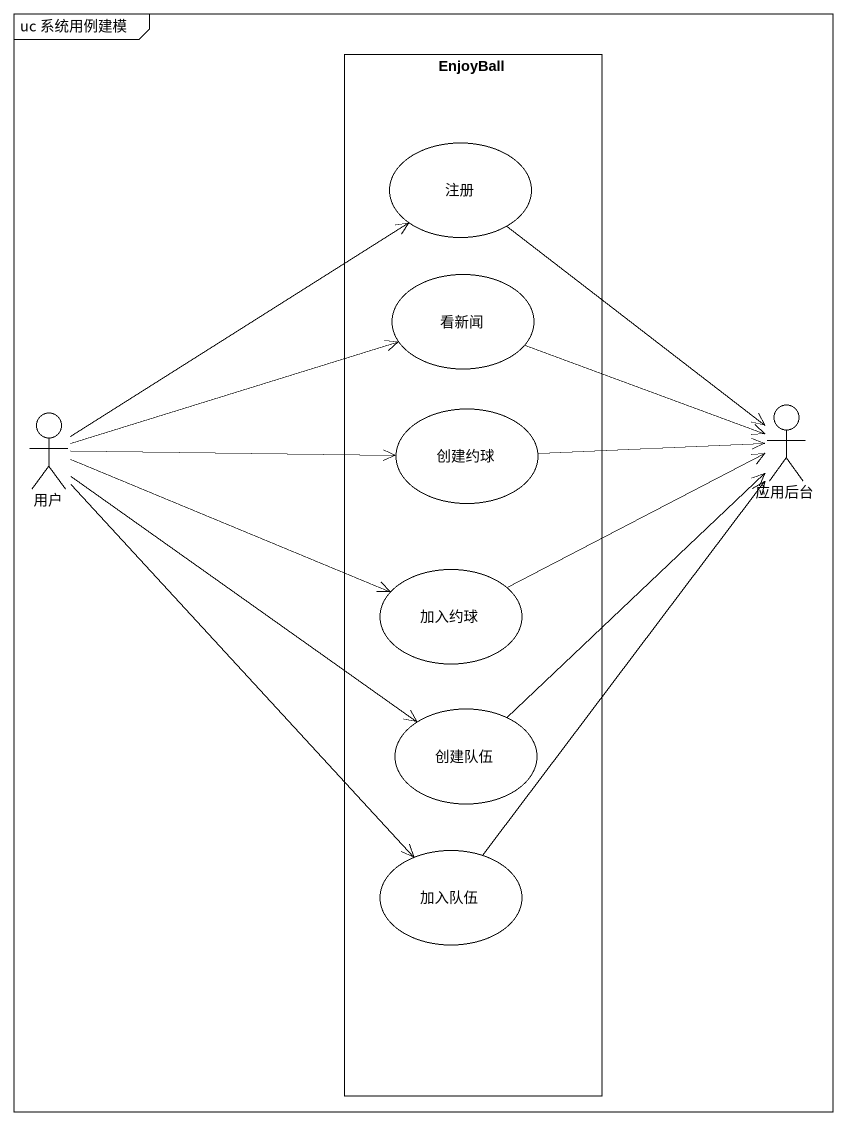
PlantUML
@startuml
mainframe uc 系统用例建模
rectangle EnjoyBall {
  usecase 注册
  usecase 看新闻
  usecase 创建约球
  usecase 加入约球
  usecase 创建队伍
  usecase 加入队伍
}
actor 用户
actor 应用后台
注册 --> 应用后台
看新闻 -right-> 应用后台
用户 -up-> 注册
用户 -right-> 看新闻
用户 -right-> 创建约球
用户 -right-> 加入约球
用户 --> 创建队伍
用户 --> 加入队伍
创建约球 -right-> 应用后台
加入约球 -right-> 应用后台
创建队伍 -up-> 应用后台
加入队伍 -up-> 应用后台
@enduml
